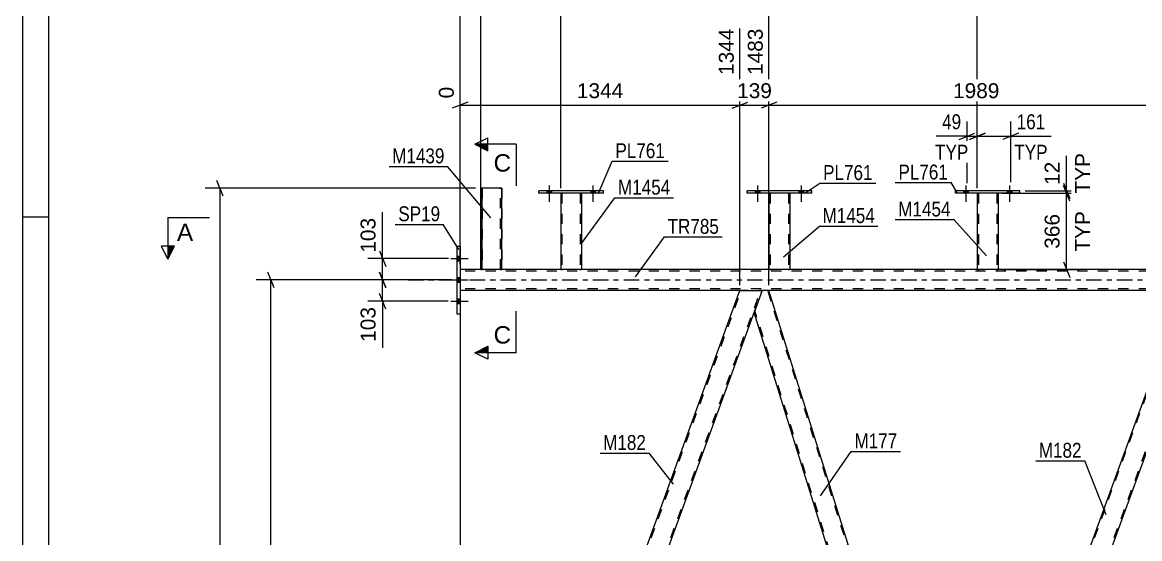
# Model space of a CAD drawing. Header units: millimetres. Extents: x 0 to 841, y 0 to 594.
# Drawn here: x 0 to 214.6, y 385.3 to 484.5 of the extents above; entities that cross this region are included whole.
import ezdxf

# ---------------------------------------------------------------- set-up
doc = ezdxf.new("R2010")
doc.units = ezdxf.units.MM
doc.linetypes.add('DXK_LINE_DOT2', pattern=[3.9198, 1.9599, -1.9599])
doc.linetypes.add('DXK_LINE_DOT3', pattern=[5.9187, 2.979, -0.9799, 0.9799, -0.9799])
doc.styles.add('Arial', font='ARIAL.TTF', dxfattribs={"height": 0.2})
doc.styles.add('Arial Narrow', font='ARIALN.TTF', dxfattribs={"height": 0.2})

# ---------------------------------------------------------------- blocks, each defined once
blk = doc.blocks.new('Unknown-318886624-1115')
at = {"color": 5, "linetype": 'Continuous'}
for p, q in [((0, 594), (0, 0)), ((5, 589), (5, 5)), ((5, 447), (0, 447))]:
    blk.add_line(p, q, dxfattribs=at)
blk = doc.blocks.new('Part-318886624-3146 - 3093')
at = {"color": 2, "linetype": 'Continuous'}
for p, q in [((93.69, 311.75), (137.81, 432.97)), ((137.81, 432.97), (142.07, 432.97)), ((97.95, 311.75), (140.52, 428.72))]:
    blk.add_line(p, q, dxfattribs=at)
at = {"color": 7, "linetype": 'DXK_LINE_DOT2'}
for p, q in [((93.95, 311.75), (138.07, 432.97)), ((97.69, 311.75), (141.81, 432.97)), ((138.07, 432.97), (138.09, 432.97)), ((140.52, 428.72), (142.07, 432.97)), ((97.95, 311.75), (93.69, 311.75))]:
    blk.add_line(p, q, dxfattribs=at)
blk = doc.blocks.new('Part-318886624-3151 - 3093')
at = {"color": 2, "linetype": 'Continuous'}
for p, q in [((139.18, 451.61), (139.18, 452.09)), ((151.58, 452.09), (139.18, 452.09)), ((151.58, 451.61), (139.18, 451.61)), ((151.58, 451.61), (151.58, 452.09))]:
    blk.add_line(p, q, dxfattribs=at)
blk = doc.blocks.new('Part-318886624-3156 - 3093')
at = {"color": 7, "linetype": 'DXK_LINE_DOT2'}
for p, q in [((179.08, 311.75), (223.2, 432.97)), ((182.83, 311.75), (226.95, 432.97)), ((223.2, 432.97), (223.22, 432.97)), ((227.2, 432.97), (225.65, 428.72)), ((178.82, 311.75), (180.58, 316.58)), ((183.08, 311.75), (184.84, 316.58)), ((183.08, 311.75), (178.82, 311.75))]:
    blk.add_line(p, q, dxfattribs=at)
at = {"color": 2, "linetype": 'Continuous'}
for p, q in [((222.94, 432.97), (180.58, 316.58)), ((227.2, 432.97), (222.94, 432.97)), ((184.84, 316.58), (225.65, 428.72))]:
    blk.add_line(p, q, dxfattribs=at)
blk = doc.blocks.new('Part-318886624-3161 - 3093')
at = {"color": 2, "linetype": 'Continuous'}
for p, q in [((142.07, 432.97), (140.52, 428.72)), ((143.38, 432.97), (142.07, 432.97)), ((179.67, 316.58), (143.38, 432.97)), ((175.48, 316.58), (140.52, 428.72))]:
    blk.add_line(p, q, dxfattribs=at)
at = {"color": 7, "linetype": 'DXK_LINE_DOT2'}
for p, q in [((179.95, 314.85), (143.13, 432.97)), ((177.23, 311.75), (140.66, 429.09)), ((175.48, 316.58), (176.98, 311.75)), ((180.09, 315.22), (179.67, 316.58)), ((178.82, 311.75), (180.09, 315.22)), ((176.98, 311.75), (178.82, 311.75))]:
    blk.add_line(p, q, dxfattribs=at)
blk = doc.blocks.new('Bolt-318886624-3332 - 3093')
at = {"linetype": 'Continuous'}
for points in [[(84.06, 438.63), (84.06, 439.51), (83.42, 439.51), (83.42, 438.63)], [(84.06, 438.63), (84.06, 439.51), (83.42, 439.51), (83.42, 438.63)], [(84.06, 438.63), (84.06, 439.51), (83.42, 439.51), (83.42, 438.63)], [(84.06, 434.53), (84.06, 435.41), (83.42, 435.41), (83.42, 434.53)], [(84.06, 434.53), (84.06, 435.41), (83.42, 435.41), (83.42, 434.53)], [(84.06, 430.43), (84.06, 431.31), (83.42, 431.31), (83.42, 430.43)], [(84.06, 430.43), (84.06, 431.31), (83.42, 431.31), (83.42, 430.43)], [(84.06, 430.43), (84.06, 431.31), (83.42, 431.31), (83.42, 430.43)]]:
    blk.add_hatch(color=1, dxfattribs=at).paths.add_polyline_path(points)
at = {"color": 1, "linetype": 'Continuous'}
for p, q in [((82.26, 439.07), (85.58, 439.07)), ((82.26, 439.07), (85.58, 439.07)), ((82.26, 439.07), (85.58, 439.07)), ((83.42, 439.51), (84.06, 439.51)), ((83.42, 439.51), (84.06, 439.51)), ((83.42, 439.51), (84.06, 439.51)), ((83.42, 438.63), (84.06, 438.63)), ((83.42, 438.63), (84.06, 438.63)), ((83.42, 438.63), (84.06, 438.63)), ((82.26, 434.97), (85.58, 434.97)), ((82.26, 434.97), (85.58, 434.97)), ((83.42, 435.41), (84.06, 435.41)), ((83.42, 435.41), (84.06, 435.41)), ((83.42, 434.53), (84.06, 434.53)), ((83.42, 434.53), (84.06, 434.53)), ((83.42, 431.31), (84.06, 431.31)), ((83.42, 431.31), (84.06, 431.31)), ((83.42, 431.31), (84.06, 431.31)), ((82.26, 430.87), (85.58, 430.87)), ((82.26, 430.87), (85.58, 430.87)), ((82.26, 430.87), (85.58, 430.87)), ((83.42, 430.43), (84.06, 430.43)), ((83.42, 430.43), (84.06, 430.43)), ((83.42, 430.43), (84.06, 430.43))]:
    blk.add_line(p, q, dxfattribs=at)
blk = doc.blocks.new('Part-318886624-3203 - 3093')
at = {"color": 7, "linetype": 'DXK_LINE_DOT2'}
for p, q in [((143.38, 451.62), (143.38, 451.62)), ((143.38, 451.62), (143.38, 451.61)), ((143.38, 451.61), (143.38, 451.62)), ((143.42, 451.62), (143.38, 451.62)), ((143.38, 451.62), (143.42, 451.62)), ((143.52, 451.62), (143.42, 451.62)), ((143.42, 451.62), (143.52, 451.62)), ((143.68, 451.62), (143.52, 451.62)), ((143.52, 451.62), (143.68, 451.62)), ((143.62, 451.62), (143.62, 451.62)), ((143.62, 451.62), (143.62, 436.97)), ((143.64, 451.62), (143.62, 451.62)), ((143.62, 451.62), (143.64, 451.62)), ((143.69, 451.62), (143.64, 451.62)), ((143.64, 451.62), (143.69, 451.62)), ((147.08, 451.62), (143.68, 451.62)), ((147.08, 451.62), (143.68, 451.62)), ((146.99, 451.62), (143.69, 451.62)), ((143.69, 451.62), (143.77, 451.62)), ((147.07, 451.62), (143.77, 451.62)), ((147.07, 451.62), (146.99, 451.62)), ((147.12, 451.62), (147.07, 451.62)), ((147.07, 451.62), (147.12, 451.62)), ((147.08, 451.62), (147.24, 451.62)), ((147.24, 451.62), (147.08, 451.62)), ((147.14, 451.62), (147.12, 451.62)), ((147.12, 451.62), (147.14, 451.62)), ((147.14, 451.62), (147.14, 451.62)), ((147.14, 451.62), (147.14, 436.97)), ((147.24, 451.62), (147.34, 451.62)), ((147.34, 451.62), (147.24, 451.62)), ((147.34, 451.62), (147.38, 451.62)), ((147.38, 451.62), (147.34, 451.62)), ((147.38, 451.62), (147.38, 451.62)), ((147.38, 451.62), (147.38, 451.61)), ((147.38, 451.61), (147.38, 451.62)), ((143.38, 436.97), (143.42, 436.97)), ((143.42, 436.97), (143.52, 436.97)), ((143.52, 436.97), (143.68, 436.97)), ((143.64, 436.97), (143.62, 436.97)), ((143.62, 436.97), (143.64, 436.97)), ((143.69, 436.97), (143.64, 436.97)), ((143.64, 436.97), (143.68, 436.97)), ((147.08, 436.97), (143.68, 436.97)), ((143.68, 436.97), (143.69, 436.97)), ((146.99, 436.97), (143.69, 436.97)), ((143.69, 436.97), (143.77, 436.97)), ((147.12, 436.97), (143.77, 436.97)), ((147.07, 436.97), (146.99, 436.97)), ((147.12, 436.97), (147.07, 436.97)), ((147.08, 436.97), (147.24, 436.97)), ((147.14, 436.97), (147.12, 436.97)), ((147.12, 436.97), (147.14, 436.97)), ((147.24, 436.97), (147.34, 436.97)), ((147.34, 436.97), (147.38, 436.97))]:
    blk.add_line(p, q, dxfattribs=at)
at = {"color": 2, "linetype": 'Continuous'}
for p, q in [((143.38, 451.61), (143.38, 436.97)), ((147.38, 451.61), (147.38, 436.97)), ((143.42, 436.97), (143.38, 436.97)), ((143.52, 436.97), (143.42, 436.97)), ((143.68, 436.97), (143.52, 436.97)), ((147.08, 436.97), (143.68, 436.97)), ((147.24, 436.97), (147.08, 436.97)), ((147.34, 436.97), (147.24, 436.97)), ((147.38, 436.97), (147.34, 436.97))]:
    blk.add_line(p, q, dxfattribs=at)
blk = doc.blocks.new('Bolt-318886624-3273 - 3093')
at = {"linetype": 'Continuous'}
for points in [[(140.74, 451.61), (141.62, 451.61), (141.62, 452.09), (140.74, 452.09)], [(149.14, 451.61), (150.02, 451.61), (150.02, 452.09), (149.14, 452.09)]]:
    blk.add_hatch(color=1, dxfattribs=at).paths.add_polyline_path(points)
at = {"color": 1, "linetype": 'Continuous'}
for p, q in [((141.18, 453.09), (141.18, 449.97)), ((149.58, 453.09), (149.58, 449.97)), ((140.74, 452.09), (140.74, 451.61)), ((141.62, 452.09), (141.62, 451.61)), ((149.14, 452.09), (149.14, 451.61)), ((150.02, 452.09), (150.02, 451.61))]:
    blk.add_line(p, q, dxfattribs=at)
blk = doc.blocks.new('Part-318886624-3234 - 3093')
at = {"color": 2, "linetype": 'Continuous'}
for p, q in [((83.42, 441.47), (84.06, 441.47)), ((83.42, 441.47), (83.42, 428.47)), ((84.06, 441.47), (84.06, 428.47)), ((83.42, 428.47), (84.06, 428.47))]:
    blk.add_line(p, q, dxfattribs=at)
blk = doc.blocks.new('Part-318886624-3382 - 3093')
at = {"color": 2, "linetype": 'Continuous'}
for p, q in [((179.18, 451.61), (179.18, 452.09)), ((191.58, 452.09), (179.18, 452.09)), ((191.58, 451.61), (179.18, 451.61)), ((191.58, 451.61), (191.58, 452.09))]:
    blk.add_line(p, q, dxfattribs=at)
blk = doc.blocks.new('Bolt-318886624-3262 - 3093')
at = {"linetype": 'Continuous'}
for points in [[(140.74, 451.61), (141.62, 451.61), (141.62, 452.09), (140.74, 452.09)], [(149.14, 451.61), (150.02, 451.61), (150.02, 452.09), (149.14, 452.09)]]:
    blk.add_hatch(color=1, dxfattribs=at).paths.add_polyline_path(points)
at = {"color": 1, "linetype": 'Continuous'}
for p, q in [((141.18, 453.09), (141.18, 449.97)), ((149.58, 453.09), (149.58, 449.97)), ((140.74, 452.09), (140.74, 451.61)), ((141.62, 452.09), (141.62, 451.61)), ((149.14, 452.09), (149.14, 451.61)), ((150.02, 452.09), (150.02, 451.61))]:
    blk.add_line(p, q, dxfattribs=at)
blk = doc.blocks.new('Part-318886624-3326 - 3093')
at = {"color": 7, "linetype": 'DXK_LINE_DOT2'}
for p, q in [((103.38, 451.62), (103.38, 451.62)), ((103.38, 451.62), (103.38, 451.61)), ((103.38, 451.61), (103.38, 451.62)), ((103.42, 451.62), (103.38, 451.62)), ((103.38, 451.62), (103.42, 451.62)), ((103.52, 451.62), (103.42, 451.62)), ((103.42, 451.62), (103.52, 451.62)), ((103.68, 451.62), (103.52, 451.62)), ((103.52, 451.62), (103.68, 451.62)), ((103.62, 451.62), (103.62, 451.62)), ((103.62, 451.62), (103.62, 436.97)), ((103.64, 451.62), (103.62, 451.62)), ((103.62, 451.62), (103.64, 451.62)), ((103.69, 451.62), (103.64, 451.62)), ((103.64, 451.62), (103.69, 451.62)), ((107.09, 451.62), (103.68, 451.62)), ((107.09, 451.62), (103.68, 451.62)), ((106.99, 451.62), (103.69, 451.62)), ((103.69, 451.62), (103.77, 451.62)), ((107.07, 451.62), (103.77, 451.62)), ((107.07, 451.62), (106.99, 451.62)), ((107.12, 451.62), (107.07, 451.62)), ((107.07, 451.62), (107.12, 451.62)), ((107.09, 451.62), (107.24, 451.62)), ((107.24, 451.62), (107.09, 451.62)), ((107.14, 451.62), (107.12, 451.62)), ((107.12, 451.62), (107.14, 451.62)), ((107.14, 451.62), (107.14, 451.62)), ((107.14, 451.62), (107.14, 436.97)), ((107.24, 451.62), (107.35, 451.62)), ((107.35, 451.62), (107.24, 451.62)), ((107.35, 451.62), (107.38, 451.62)), ((107.38, 451.62), (107.35, 451.62)), ((107.38, 451.62), (107.38, 451.62)), ((107.38, 451.62), (107.38, 451.61)), ((107.38, 451.61), (107.38, 451.62)), ((103.38, 436.97), (103.42, 436.97)), ((103.42, 436.97), (103.52, 436.97)), ((103.52, 436.97), (103.68, 436.97)), ((103.64, 436.97), (103.62, 436.97)), ((103.62, 436.97), (103.64, 436.97)), ((103.69, 436.97), (103.64, 436.97)), ((103.64, 436.97), (103.68, 436.97)), ((107.09, 436.97), (103.68, 436.97)), ((103.68, 436.97), (103.69, 436.97)), ((106.99, 436.97), (103.69, 436.97)), ((103.69, 436.97), (103.77, 436.97)), ((107.07, 436.97), (103.77, 436.97)), ((107.07, 436.97), (106.99, 436.97)), ((107.12, 436.97), (107.07, 436.97)), ((107.07, 436.97), (107.12, 436.97)), ((107.09, 436.97), (107.24, 436.97)), ((107.14, 436.97), (107.12, 436.97)), ((107.12, 436.97), (107.14, 436.97)), ((107.24, 436.97), (107.35, 436.97)), ((107.35, 436.97), (107.38, 436.97))]:
    blk.add_line(p, q, dxfattribs=at)
at = {"color": 2, "linetype": 'Continuous'}
for p, q in [((103.38, 451.61), (103.38, 436.97)), ((107.38, 451.61), (107.38, 436.97)), ((103.42, 436.97), (103.38, 436.97)), ((103.52, 436.97), (103.42, 436.97)), ((103.68, 436.97), (103.52, 436.97)), ((107.09, 436.97), (103.68, 436.97)), ((107.24, 436.97), (107.09, 436.97)), ((107.35, 436.97), (107.24, 436.97)), ((107.38, 436.97), (107.35, 436.97))]:
    blk.add_line(p, q, dxfattribs=at)
blk = doc.blocks.new('Bolt-318886624-3342 - 3093')
at = {"linetype": 'Continuous'}
for points in [[(180.74, 451.61), (181.62, 451.61), (181.62, 452.09), (180.74, 452.09)], [(189.14, 451.61), (190.02, 451.61), (190.02, 452.09), (189.14, 452.09)]]:
    blk.add_hatch(color=1, dxfattribs=at).paths.add_polyline_path(points)
at = {"color": 1, "linetype": 'Continuous'}
for p, q in [((181.18, 453.09), (181.18, 449.97)), ((189.58, 453.09), (189.58, 449.97)), ((180.74, 452.09), (180.74, 451.61)), ((181.62, 452.09), (181.62, 451.61)), ((189.14, 452.09), (189.14, 451.61)), ((190.02, 452.09), (190.02, 451.61))]:
    blk.add_line(p, q, dxfattribs=at)
blk = doc.blocks.new('Bolt-318886624-3343 - 3093')
at = {"linetype": 'Continuous'}
for points in [[(100.74, 451.61), (101.62, 451.61), (101.62, 452.09), (100.74, 452.09)], [(109.14, 451.61), (110.02, 451.61), (110.02, 452.09), (109.14, 452.09)]]:
    blk.add_hatch(color=1, dxfattribs=at).paths.add_polyline_path(points)
at = {"color": 1, "linetype": 'Continuous'}
for p, q in [((101.18, 453.09), (101.18, 449.97)), ((109.58, 453.09), (109.58, 449.97)), ((100.74, 452.09), (100.74, 451.61)), ((101.62, 452.09), (101.62, 451.61)), ((109.14, 452.09), (109.14, 451.61)), ((110.02, 452.09), (110.02, 451.61))]:
    blk.add_line(p, q, dxfattribs=at)
blk = doc.blocks.new('Bolt-318886624-3344 - 3093')
at = {"linetype": 'Continuous'}
for points in [[(100.74, 451.61), (101.62, 451.61), (101.62, 452.09), (100.74, 452.09)], [(109.14, 451.61), (110.02, 451.61), (110.02, 452.09), (109.14, 452.09)]]:
    blk.add_hatch(color=1, dxfattribs=at).paths.add_polyline_path(points)
at = {"color": 1, "linetype": 'Continuous'}
for p, q in [((101.18, 453.09), (101.18, 449.97)), ((109.58, 453.09), (109.58, 449.97)), ((100.74, 452.09), (100.74, 451.61)), ((101.62, 452.09), (101.62, 451.61)), ((109.14, 452.09), (109.14, 451.61)), ((110.02, 452.09), (110.02, 451.61))]:
    blk.add_line(p, q, dxfattribs=at)
blk = doc.blocks.new('Part-318886624-3354 - 3093')
at = {"color": 2, "linetype": 'Continuous'}
for p, q in [((99.18, 451.61), (99.18, 452.09)), ((111.58, 452.09), (99.18, 452.09)), ((111.58, 451.61), (99.18, 451.61)), ((111.58, 451.61), (111.58, 452.09))]:
    blk.add_line(p, q, dxfattribs=at)
blk = doc.blocks.new('Part-318886624-3359 - 3093')
at = {"color": 2, "linetype": 'Continuous'}
for p, q in [((88.05, 436.97), (84.06, 436.97)), ((103.38, 436.97), (92.05, 436.97)), ((143.38, 436.97), (107.38, 436.97)), ((183.38, 436.97), (147.38, 436.97)), ((223.38, 436.97), (187.38, 436.97)), ((137.81, 432.97), (84.06, 432.97)), ((222.94, 432.97), (143.38, 432.97))]:
    blk.add_line(p, q, dxfattribs=at)
at = {"color": 7, "linetype": 'DXK_LINE_DOT2'}
for p, q in [((84.06, 436.97), (84.06, 432.97)), ((761.18, 436.65), (84.06, 436.65)), ((92.05, 436.97), (88.05, 436.97)), ((107.38, 436.97), (103.38, 436.97)), ((761.18, 436.97), (143.38, 436.97)), ((147.38, 436.97), (143.38, 436.97)), ((187.38, 436.97), (183.38, 436.97)), ((761.18, 433.29), (84.06, 433.29)), ((143.38, 432.97), (137.81, 432.97))]:
    blk.add_line(p, q, dxfattribs=at)
at = {"color": 7, "linetype": 'DXK_LINE_DOT3'}
blk.add_line((74.06, 434.97), (761.18, 434.97), dxfattribs=at)
blk = doc.blocks.new('Part-318886624-3397 - 3093')
at = {"color": 2, "linetype": 'Continuous'}
for p, q in [((88.05, 452.58), (88.05, 452.58)), ((88.05, 436.97), (88.05, 452.58)), ((88.05, 452.58), (88.09, 452.58)), ((88.09, 452.58), (88.19, 452.58)), ((88.19, 452.58), (88.35, 452.58)), ((91.75, 452.58), (88.35, 452.58)), ((91.75, 452.58), (91.91, 452.58)), ((91.91, 452.58), (92.01, 452.58)), ((92.01, 452.58), (92.05, 452.58)), ((92.05, 452.58), (92.05, 452.58)), ((92.05, 436.97), (92.05, 452.58)), ((88.05, 436.97), (88.05, 436.97)), ((88.09, 436.97), (88.05, 436.97)), ((88.19, 436.97), (88.09, 436.97)), ((88.35, 436.97), (88.19, 436.97)), ((91.75, 436.97), (88.35, 436.97)), ((91.91, 436.97), (91.75, 436.97)), ((92.01, 436.97), (91.91, 436.97)), ((92.05, 436.97), (92.01, 436.97)), ((92.05, 436.97), (92.05, 436.97))]:
    blk.add_line(p, q, dxfattribs=at)
at = {"color": 7, "linetype": 'DXK_LINE_DOT2'}
for p, q in [((88.05, 452.58), (88.05, 436.97)), ((88.09, 452.58), (88.05, 452.58)), ((88.19, 452.58), (88.09, 452.58)), ((88.31, 452.58), (88.19, 452.58)), ((88.29, 452.58), (88.29, 436.97)), ((88.29, 436.97), (88.29, 452.58)), ((88.29, 452.58), (88.29, 452.58)), ((88.31, 452.58), (88.29, 452.58)), ((88.29, 452.58), (88.31, 452.58)), ((91.75, 452.58), (88.31, 452.58)), ((88.36, 452.58), (88.31, 452.58)), ((88.31, 452.58), (88.36, 452.58)), ((91.66, 452.58), (88.36, 452.58)), ((88.36, 452.58), (88.44, 452.58)), ((91.79, 452.58), (88.44, 452.58)), ((91.66, 452.58), (91.74, 452.58)), ((91.74, 452.58), (91.75, 452.58)), ((91.75, 452.58), (91.79, 452.58)), ((91.91, 452.58), (91.75, 452.58)), ((91.79, 452.58), (91.81, 452.58)), ((91.79, 452.58), (91.81, 452.58)), ((91.81, 436.97), (91.81, 452.58)), ((91.81, 436.97), (91.81, 452.58)), ((91.81, 452.58), (91.81, 452.58)), ((92.01, 452.58), (91.91, 452.58)), ((92.05, 452.58), (92.01, 452.58)), ((92.05, 452.58), (92.05, 436.97)), ((88.05, 436.97), (88.09, 436.97)), ((88.09, 436.97), (88.19, 436.97)), ((88.19, 436.97), (88.35, 436.97)), ((88.29, 436.97), (88.29, 436.97)), ((88.31, 436.97), (88.29, 436.97)), ((88.29, 436.97), (88.31, 436.97)), ((88.36, 436.97), (88.31, 436.97)), ((88.31, 436.97), (88.36, 436.97)), ((91.75, 436.97), (88.35, 436.97)), ((91.66, 436.97), (88.36, 436.97)), ((88.36, 436.97), (88.44, 436.97)), ((91.79, 436.97), (88.44, 436.97)), ((91.74, 436.97), (91.66, 436.97)), ((91.79, 436.97), (91.74, 436.97)), ((91.75, 436.97), (91.91, 436.97)), ((91.81, 436.97), (91.79, 436.97)), ((91.79, 436.97), (91.81, 436.97)), ((91.81, 436.97), (91.81, 436.97)), ((91.91, 436.97), (92.01, 436.97)), ((92.01, 436.97), (92.05, 436.97))]:
    blk.add_line(p, q, dxfattribs=at)
blk = doc.blocks.new('Bolt-318886624-3405 - 3093')
at = {"linetype": 'Continuous'}
for points in [[(180.74, 451.61), (181.62, 451.61), (181.62, 452.09), (180.74, 452.09)], [(189.14, 451.61), (190.02, 451.61), (190.02, 452.09), (189.14, 452.09)]]:
    blk.add_hatch(color=1, dxfattribs=at).paths.add_polyline_path(points)
at = {"color": 1, "linetype": 'Continuous'}
for p, q in [((181.18, 453.09), (181.18, 449.97)), ((189.58, 453.09), (189.58, 449.97)), ((180.74, 452.09), (180.74, 451.61)), ((181.62, 452.09), (181.62, 451.61)), ((189.14, 452.09), (189.14, 451.61)), ((190.02, 452.09), (190.02, 451.61))]:
    blk.add_line(p, q, dxfattribs=at)
blk = doc.blocks.new('Part-318886624-3523 - 3093')
at = {"color": 7, "linetype": 'DXK_LINE_DOT2'}
for p, q in [((183.38, 451.62), (183.38, 451.62)), ((183.38, 451.62), (183.38, 451.61)), ((183.38, 451.61), (183.38, 451.62)), ((183.42, 451.62), (183.38, 451.62)), ((183.38, 451.62), (183.42, 451.62)), ((183.52, 451.62), (183.42, 451.62)), ((183.42, 451.62), (183.52, 451.62)), ((183.68, 451.62), (183.52, 451.62)), ((183.52, 451.62), (183.68, 451.62)), ((183.62, 451.62), (183.62, 451.62)), ((183.62, 451.62), (183.62, 436.97)), ((183.64, 451.62), (183.62, 451.62)), ((183.62, 451.62), (183.64, 451.62)), ((183.69, 451.62), (183.64, 451.62)), ((183.64, 451.62), (183.69, 451.62)), ((187.08, 451.62), (183.68, 451.62)), ((187.08, 451.62), (183.68, 451.62)), ((186.99, 451.62), (183.69, 451.62)), ((183.69, 451.62), (183.77, 451.62)), ((187.07, 451.62), (183.77, 451.62)), ((187.07, 451.62), (186.99, 451.62)), ((187.12, 451.62), (187.07, 451.62)), ((187.07, 451.62), (187.12, 451.62)), ((187.08, 451.62), (187.24, 451.62)), ((187.24, 451.62), (187.08, 451.62)), ((187.14, 451.62), (187.12, 451.62)), ((187.12, 451.62), (187.14, 451.62)), ((187.14, 451.62), (187.14, 451.62)), ((187.14, 451.62), (187.14, 436.97)), ((187.24, 451.62), (187.34, 451.62)), ((187.34, 451.62), (187.24, 451.62)), ((187.34, 451.62), (187.38, 451.62)), ((187.38, 451.62), (187.34, 451.62)), ((187.38, 451.62), (187.38, 451.62)), ((187.38, 451.62), (187.38, 451.61)), ((187.38, 451.61), (187.38, 451.62)), ((183.38, 436.97), (183.42, 436.97)), ((183.42, 436.97), (183.52, 436.97)), ((183.52, 436.97), (183.68, 436.97)), ((183.64, 436.97), (183.62, 436.97)), ((183.62, 436.97), (183.64, 436.97)), ((183.69, 436.97), (183.64, 436.97)), ((183.64, 436.97), (183.69, 436.97)), ((187.08, 436.97), (183.68, 436.97)), ((186.99, 436.97), (183.69, 436.97)), ((183.69, 436.97), (183.77, 436.97)), ((187.12, 436.97), (183.77, 436.97)), ((187.07, 436.97), (186.99, 436.97)), ((187.12, 436.97), (187.07, 436.97)), ((187.08, 436.97), (187.24, 436.97)), ((187.14, 436.97), (187.12, 436.97)), ((187.12, 436.97), (187.14, 436.97)), ((187.24, 436.97), (187.34, 436.97)), ((187.34, 436.97), (187.38, 436.97))]:
    blk.add_line(p, q, dxfattribs=at)
at = {"color": 2, "linetype": 'Continuous'}
for p, q in [((183.38, 451.61), (183.38, 436.97)), ((187.38, 451.61), (187.38, 436.97)), ((183.42, 436.97), (183.38, 436.97)), ((183.52, 436.97), (183.42, 436.97)), ((183.68, 436.97), (183.52, 436.97)), ((187.08, 436.97), (183.68, 436.97)), ((187.24, 436.97), (187.08, 436.97)), ((187.34, 436.97), (187.24, 436.97)), ((187.38, 436.97), (187.34, 436.97))]:
    blk.add_line(p, q, dxfattribs=at)
blk = doc.blocks.new('StraightDimension-318886624-10968 - 3093')
at = {"color": 7, "linetype": 'Continuous'}
for p, q in [((183.38, 452.62), (183.38, 497.41)), ((223.38, 452.62), (223.38, 497.41)), ((184.88, 487.82), (181.88, 486.62)), ((183.38, 487.22), (223.38, 487.22)), ((221.88, 486.62), (224.88, 487.82))]:
    blk.add_line(p, q, dxfattribs=at)
at = {"color": 0, "linetype": 'Continuous'}
blk.add_wipeout([(222.78, 498.01), (218.58, 498.01), (218.58, 487.92), (222.78, 487.92)], dxfattribs=at)
at = {"color": 0}
blk.add_wipeout([(208.43, 487.97), (208.43, 492.17), (198.33, 492.17), (198.33, 487.97)], dxfattribs=at)
at = {"color": 3, "linetype": 'Continuous', "style": 'Arial'}
blk.add_text('3483', height=2.865, rotation=90.0002, dxfattribs=at).set_placement((222.18, 488.52))
at = {"color": 3, "style": 'Arial'}
blk.add_text('1000', height=2.865, dxfattribs=at).set_placement((198.93, 488.57))
blk = doc.blocks.new('StraightDimension-318886624-10969 - 3093')
at = {"color": 7, "linetype": 'Continuous'}
for p, q in [((143.38, 452.62), (143.38, 497.41)), ((183.38, 452.62), (183.38, 497.41)), ((144.88, 487.82), (141.88, 486.62)), ((143.38, 487.22), (183.38, 487.22)), ((181.88, 486.62), (184.88, 487.82))]:
    blk.add_line(p, q, dxfattribs=at)
at = {"color": 0, "linetype": 'Continuous'}
blk.add_wipeout([(182.78, 498.01), (178.58, 498.01), (178.58, 487.92), (182.78, 487.92)], dxfattribs=at)
at = {"color": 0}
blk.add_wipeout([(168.43, 487.97), (168.43, 492.17), (158.33, 492.17), (158.33, 487.97)], dxfattribs=at)
at = {"color": 3, "linetype": 'Continuous', "style": 'Arial'}
blk.add_text('2483', height=2.865, rotation=90.0002, dxfattribs=at).set_placement((182.18, 488.52))
at = {"color": 3, "style": 'Arial'}
blk.add_text('1000', height=2.865, dxfattribs=at).set_placement((158.93, 488.57))
blk = doc.blocks.new('StraightDimension-318886624-3828 - 3093')
at = {"color": 7, "linetype": 'Continuous'}
for p, q in [((143.38, 433.97), (143.38, 483.24)), ((222.94, 433.97), (222.94, 483.24)), ((144.88, 469.14), (141.88, 467.94)), ((143.38, 468.54), (222.94, 468.54)), ((221.44, 467.94), (224.44, 469.14))]:
    blk.add_line(p, q, dxfattribs=at)
at = {"color": 0, "linetype": 'Continuous'}
blk.add_wipeout([(222.34, 483.84), (218.14, 483.84), (218.14, 473.74), (222.34, 473.74)], dxfattribs=at)
at = {"color": 0}
blk.add_wipeout([(188.21, 469.29), (188.21, 473.49), (178.12, 473.49), (178.12, 469.29)], dxfattribs=at)
at = {"color": 3, "linetype": 'Continuous', "style": 'Arial'}
blk.add_text('3472', height=2.865, rotation=90.0002, dxfattribs=at).set_placement((221.74, 474.34))
at = {"color": 3, "style": 'Arial'}
blk.add_text('1989', height=2.865, dxfattribs=at).set_placement((178.72, 469.89))
blk = doc.blocks.new('StraightDimension-318886624-3615 - 3093')
at = {"color": 7, "linetype": 'Continuous'}
for p, q in [((48.34, 433.47), (47.14, 436.47)), ((82.42, 434.97), (44.89, 434.97)), ((47.74, 309.11), (47.74, 434.97)), ((60.8, 309.11), (44.89, 309.11)), ((47.14, 310.61), (48.34, 307.61))]:
    blk.add_line(p, q, dxfattribs=at)
at = {"color": 0}
blk.add_wipeout([(46.99, 377.09), (42.79, 377.09), (42.79, 366.99), (46.99, 366.99)], dxfattribs=at)
at = {"color": 3, "style": 'Arial'}
blk.add_text('3147', height=2.865, rotation=90.0002, dxfattribs=at).set_placement((46.39, 367.59))
blk = doc.blocks.new('StraightDimension-318886624-10971 - 3093')
at = {"color": 7, "linetype": 'Continuous'}
for p, q in [((88.05, 451.35), (88.05, 503.29)), ((103.38, 452.62), (103.38, 499.69)), ((89.55, 487.82), (86.55, 486.62)), ((88.05, 487.22), (103.38, 487.22)), ((101.88, 486.62), (104.88, 487.82))]:
    blk.add_line(p, q, dxfattribs=at)
at = {"color": 0}
blk.add_wipeout([(99.65, 487.97), (99.65, 492.17), (91.78, 492.17), (91.78, 487.97)], dxfattribs=at)
at = {"color": 0, "linetype": 'Continuous'}
blk.add_wipeout([(102.78, 500.29), (98.58, 500.29), (98.58, 492.42), (102.78, 492.42)], dxfattribs=at)
at = {"color": 3, "linetype": 'Continuous', "style": 'Arial'}
blk.add_text('483', height=2.865, rotation=90.0002, dxfattribs=at).set_placement((102.18, 493.02))
at = {"color": 3, "style": 'Arial'}
blk.add_text('383', height=2.865, dxfattribs=at).set_placement((92.38, 488.57))
blk = doc.blocks.new('StraightDimension-318886624-10970 - 3093')
at = {"color": 7, "linetype": 'Continuous'}
for p, q in [((103.38, 452.62), (103.38, 499.69)), ((143.38, 452.62), (143.38, 497.41)), ((104.88, 487.82), (101.88, 486.62)), ((103.38, 487.22), (143.38, 487.22)), ((141.88, 486.62), (144.88, 487.82))]:
    blk.add_line(p, q, dxfattribs=at)
at = {"color": 0, "linetype": 'Continuous'}
blk.add_wipeout([(142.78, 498.01), (138.58, 498.01), (138.58, 487.92), (142.78, 487.92)], dxfattribs=at)
at = {"color": 0}
blk.add_wipeout([(128.43, 487.97), (128.43, 492.17), (118.33, 492.17), (118.33, 487.97)], dxfattribs=at)
at = {"color": 3, "linetype": 'Continuous', "style": 'Arial'}
blk.add_text('1483', height=2.865, rotation=90.0002, dxfattribs=at).set_placement((142.18, 488.52))
at = {"color": 3, "style": 'Arial'}
blk.add_text('1000', height=2.865, dxfattribs=at).set_placement((118.93, 488.57))
blk = doc.blocks.new('StraightDimension-318886624-3791 - 3093')
at = {"color": 7, "linetype": 'Continuous'}
for p, q in [((137.81, 433.97), (137.81, 483.24)), ((84.06, 437.97), (84.06, 472.06)), ((85.56, 469.14), (82.56, 467.94)), ((84.06, 468.54), (137.81, 468.54)), ((136.31, 467.94), (139.31, 469.14))]:
    blk.add_line(p, q, dxfattribs=at)
at = {"color": 0, "linetype": 'Continuous'}
for points in [[(137.21, 483.84), (133.01, 483.84), (133.01, 473.74), (137.21, 473.74)], [(83.46, 472.66), (79.26, 472.66), (79.26, 469.24), (83.46, 469.24)]]:
    blk.add_wipeout(points, dxfattribs=at)
at = {"color": 0}
blk.add_wipeout([(115.98, 469.29), (115.98, 473.49), (105.89, 473.49), (105.89, 469.29)], dxfattribs=at)
at = {"color": 3, "linetype": 'Continuous', "style": 'Arial'}
for s, height, p in [('1344', 2.865, (136.61, 474.34)), ('0', 2.87, (82.86, 469.84))]:
    blk.add_text(s, height=height, rotation=90.0002, dxfattribs=at).set_placement(p)
at = {"color": 3, "style": 'Arial'}
blk.add_text('1344', height=2.865, dxfattribs=at).set_placement((106.49, 469.89))
blk = doc.blocks.new('StraightDimension-318886624-3800 - 3093')
at = {"color": 7, "linetype": 'Continuous'}
for p, q in [((137.81, 433.97), (137.81, 483.24)), ((143.38, 433.97), (143.38, 483.24)), ((136.31, 467.94), (139.31, 469.14)), ((137.81, 468.54), (143.38, 468.54)), ((144.88, 469.14), (141.88, 467.94))]:
    blk.add_line(p, q, dxfattribs=at)
at = {"color": 0}
blk.add_wipeout([(144.53, 469.29), (144.53, 473.49), (136.66, 473.49), (136.66, 469.29)], dxfattribs=at)
at = {"color": 0, "linetype": 'Continuous'}
blk.add_wipeout([(142.78, 483.84), (138.58, 483.84), (138.58, 473.74), (142.78, 473.74)], dxfattribs=at)
at = {"color": 3, "linetype": 'Continuous', "style": 'Arial'}
blk.add_text('1483', height=2.865, rotation=90.0002, dxfattribs=at).set_placement((142.18, 474.34))
at = {"color": 3, "style": 'Arial'}
blk.add_text('139', height=2.865, dxfattribs=at).set_placement((137.26, 469.89))
blk = doc.blocks.new('StraightDimension-318886624-3868 - 3093')
at = {"color": 7, "linetype": 'Continuous'}
for p, q in [((84.06, 431.97), (84.06, 377.26)), ((62.44, 312.75), (62.44, 382.51)), ((63.94, 380.26), (60.94, 379.06)), ((82.56, 379.06), (85.56, 380.26)), ((62.44, 379.66), (84.06, 379.66))]:
    blk.add_line(p, q, dxfattribs=at)
at = {"color": 0}
blk.add_wipeout([(78.3, 380.41), (78.3, 384.61), (68.2, 384.61), (68.2, 380.41)], dxfattribs=at)
at = {"color": 3, "style": 'Arial'}
blk.add_text('1443', height=2.865, dxfattribs=at).set_placement((68.8, 381.01))
blk = doc.blocks.new('StraightDimension-318886624-3926 - 3093')
at = {"color": 7, "linetype": 'Continuous'}
for p, q in [((181.41, 453.57), (181.41, 465.42)), ((183.38, 452.62), (183.38, 465.42)), ((179.91, 461.97), (182.91, 463.17)), ((181.41, 462.57), (183.38, 462.57)), ((184.88, 463.17), (181.88, 461.97))]:
    blk.add_line(p, q, dxfattribs=at)
at = {"color": 0}
blk.add_wipeout([(180.89, 463.32), (180.89, 467.52), (176.03, 467.52), (176.03, 463.32)], dxfattribs=at)
at = {"color": 7, "linetype": 'Continuous'}
blk.add_line((181.41, 462.57), (175.51, 462.57), dxfattribs=at)
at = {"color": 3, "style": 'Arial Narrow'}
blk.add_text('49', height=2.863, dxfattribs=at).set_placement((176.63, 463.92))
at = {"color": 0, "linetype": 'Continuous'}
blk.add_wipeout([(182.26, 457.47), (182.26, 461.67), (174.67, 461.67), (174.67, 457.47)], dxfattribs=at)
at = {"color": 7, "linetype": 'Continuous'}
blk.add_line((181.41, 462.57), (175.51, 462.57), dxfattribs=at)
at = {"color": 3, "linetype": 'Continuous', "style": 'Arial Narrow'}
blk.add_text('TYP', height=2.863, dxfattribs=at).set_placement((175.27, 458.07))
blk = doc.blocks.new('StraightDimension-318886624-3930 - 3093')
at = {"color": 7, "linetype": 'Continuous'}
for p, q in [((183.38, 452.62), (183.38, 465.42)), ((189.81, 453.72), (189.81, 465.42)), ((181.88, 461.97), (184.88, 463.17)), ((183.38, 462.57), (189.81, 462.57)), ((191.31, 463.17), (188.31, 461.97))]:
    blk.add_line(p, q, dxfattribs=at)
at = {"color": 0}
blk.add_wipeout([(197.02, 463.32), (197.02, 467.52), (190.34, 467.52), (190.34, 463.32)], dxfattribs=at)
at = {"color": 7, "linetype": 'Continuous'}
blk.add_line((189.81, 462.57), (197.55, 462.57), dxfattribs=at)
at = {"color": 3, "style": 'Arial Narrow'}
blk.add_text('161', height=2.863, dxfattribs=at).set_placement((190.94, 463.92))
at = {"color": 0, "linetype": 'Continuous'}
blk.add_wipeout([(197.48, 457.47), (197.48, 461.67), (189.89, 461.67), (189.89, 457.47)], dxfattribs=at)
at = {"color": 7, "linetype": 'Continuous'}
blk.add_line((189.81, 462.57), (197.55, 462.57), dxfattribs=at)
at = {"color": 3, "linetype": 'Continuous', "style": 'Arial Narrow'}
blk.add_text('TYP', height=2.863, dxfattribs=at).set_placement((190.49, 458.07))
blk = doc.blocks.new('StraightDimension-318886624-4104 - 3093')
at = {"color": 7, "linetype": 'Continuous'}
for p, q in [((68.57, 436.47), (69.77, 433.47)), ((82.42, 434.97), (66.32, 434.97)), ((69.17, 430.87), (69.17, 434.97)), ((69.77, 429.37), (68.57, 432.37)), ((81.8, 430.87), (66.32, 430.87))]:
    blk.add_line(p, q, dxfattribs=at)
at = {"color": 0}
blk.add_wipeout([(68.42, 430.35), (64.22, 430.35), (64.22, 422.48), (68.42, 422.48)], dxfattribs=at)
at = {"color": 7, "linetype": 'Continuous'}
blk.add_line((69.17, 430.87), (69.17, 421.95), dxfattribs=at)
blk.add_line((69.17, 430.87), (69.17, 421.95), dxfattribs=at)
at = {"color": 3, "style": 'Arial'}
blk.add_text('103', height=2.865, rotation=90.0002, dxfattribs=at).set_placement((67.82, 423.08))
blk = doc.blocks.new('StraightDimension-318886624-4112 - 3093')
at = {"color": 7, "linetype": 'Continuous'}
for p, q in [((68.57, 440.57), (69.77, 437.57)), ((81.83, 439.07), (66.32, 439.07)), ((69.17, 434.97), (69.17, 439.07)), ((69.77, 433.47), (68.57, 436.47)), ((82.42, 434.97), (66.32, 434.97))]:
    blk.add_line(p, q, dxfattribs=at)
at = {"color": 0}
blk.add_wipeout([(68.42, 447.47), (64.22, 447.47), (64.22, 439.6), (68.42, 439.6)], dxfattribs=at)
at = {"color": 7, "linetype": 'Continuous'}
blk.add_line((69.17, 439.07), (69.17, 447.99), dxfattribs=at)
blk.add_line((69.17, 439.07), (69.17, 447.99), dxfattribs=at)
at = {"color": 3, "style": 'Arial'}
blk.add_text('103', height=2.865, rotation=90.0002, dxfattribs=at).set_placement((67.82, 440.2))
blk = doc.blocks.new('StraightDimension-318886624-4544 - 3093')
at = {"color": 7, "linetype": 'Continuous'}
for p, q in [((201.13, 450.11), (199.93, 453.11)), ((188.15, 451.61), (202.93, 451.61)), ((200.53, 436.97), (200.53, 451.61)), ((199.93, 438.47), (201.13, 435.47)), ((188.38, 436.97), (202.93, 436.97))]:
    blk.add_line(p, q, dxfattribs=at)
at = {"color": 0, "linetype": 'Continuous'}
blk.add_wipeout([(205.63, 448.78), (201.43, 448.78), (201.43, 439.8), (205.63, 439.8)], dxfattribs=at)
at = {"color": 0}
blk.add_wipeout([(199.78, 448.23), (195.58, 448.23), (195.58, 440.36), (199.78, 440.36)], dxfattribs=at)
at = {"color": 3, "style": 'Arial'}
blk.add_text('366', height=2.865, rotation=90.0002, dxfattribs=at).set_placement((199.18, 440.96))
at = {"color": 3, "linetype": 'Continuous', "style": 'Arial'}
blk.add_text('TYP', height=2.865, rotation=90.0002, dxfattribs=at).set_placement((205.03, 440.41))
blk = doc.blocks.new('StraightDimension-318886624-4557 - 3093')
at = {"color": 7, "linetype": 'Continuous'}
for p, q in [((199.93, 453.59), (201.13, 450.59)), ((201.13, 450.11), (199.93, 453.11)), ((188.15, 451.61), (202.93, 451.61)), ((192.58, 452.09), (202.93, 452.09)), ((200.53, 451.61), (200.53, 452.09))]:
    blk.add_line(p, q, dxfattribs=at)
at = {"color": 0}
blk.add_wipeout([(199.78, 458.27), (195.58, 458.27), (195.58, 452.62), (199.78, 452.62)], dxfattribs=at)
at = {"color": 7, "linetype": 'Continuous'}
blk.add_line((200.53, 452.09), (200.53, 458.79), dxfattribs=at)
at = {"color": 3, "style": 'Arial'}
blk.add_text('12', height=2.865, rotation=90.0002, dxfattribs=at).set_placement((199.18, 453.22))
at = {"color": 0, "linetype": 'Continuous'}
blk.add_wipeout([(205.63, 459.93), (201.43, 459.93), (201.43, 450.96), (205.63, 450.96)], dxfattribs=at)
at = {"color": 7, "linetype": 'Continuous'}
blk.add_line((200.53, 452.09), (200.53, 458.79), dxfattribs=at)
at = {"color": 3, "linetype": 'Continuous', "style": 'Arial'}
blk.add_text('TYP', height=2.865, rotation=90.0002, dxfattribs=at).set_placement((205.03, 451.56))
blk = doc.blocks.new('StraightDimension-318886624-4569 - 3093')
at = {"color": 7, "linetype": 'Continuous'}
for p, q in [((38.57, 451.08), (37.37, 454.08)), ((87.05, 452.58), (35.12, 452.58)), ((37.97, 301.38), (37.97, 452.58)), ((37.37, 302.88), (38.57, 299.88)), ((171.34, 301.38), (35.12, 301.38))]:
    blk.add_line(p, q, dxfattribs=at)
at = {"color": 0}
blk.add_wipeout([(37.22, 382.02), (33.02, 382.02), (33.02, 371.93), (37.22, 371.93)], dxfattribs=at)
at = {"color": 3, "style": 'Arial'}
blk.add_text('3780', height=2.865, rotation=90.0002, dxfattribs=at).set_placement((36.62, 372.53))
blk = doc.blocks.new('StraightDimension-318886624-10972 - 3093')
at = {"color": 7, "linetype": 'Continuous'}
for p, q in [((88.05, 451.35), (88.05, 503.29)), ((84.06, 437.97), (84.06, 495.24)), ((82.56, 486.62), (85.56, 487.82)), ((84.06, 487.22), (88.05, 487.22)), ((89.55, 487.82), (86.55, 486.62))]:
    blk.add_line(p, q, dxfattribs=at)
at = {"color": 0, "linetype": 'Continuous'}
blk.add_wipeout([(87.45, 503.89), (83.25, 503.89), (83.25, 496.02), (87.45, 496.02)], dxfattribs=at)
at = {"color": 0}
blk.add_wipeout([(89.99, 487.97), (89.99, 492.17), (82.12, 492.17), (82.12, 487.97)], dxfattribs=at)
at = {"color": 3, "linetype": 'Continuous', "style": 'Arial'}
blk.add_text('100', height=2.865, rotation=90.0002, dxfattribs=at).set_placement((86.85, 496.62))
at = {"color": 0, "linetype": 'Continuous'}
blk.add_wipeout([(83.46, 495.84), (79.26, 495.84), (79.26, 492.42), (83.46, 492.42)], dxfattribs=at)
at = {"color": 3, "linetype": 'Continuous', "style": 'Arial'}
blk.add_text('0', height=2.87, rotation=90.0002, dxfattribs=at).set_placement((82.86, 493.02))
at = {"color": 3, "style": 'Arial'}
blk.add_text('100', height=2.865, dxfattribs=at).set_placement((82.72, 488.57))
blk = doc.blocks.new('Mark-318886624-3519 - 3093')
at = {"color": 0}
blk.add_wipeout([(178.25, 447.16), (178.25, 450.16), (168.2, 450.16), (168.2, 447.16)], dxfattribs=at)
blk.add_wipeout([(178.25, 447.16), (178.25, 450.16), (168.2, 450.16), (168.2, 447.16)], dxfattribs=at)
at = {"color": 30, "linetype": 'Continuous'}
for p in [(167.6, 446.56), (185.13, 439.6)]:
    blk.add_line(p, (178.85, 446.56), dxfattribs=at)
at = {"color": 3, "style": 'Arial Narrow'}
blk.add_text('M1454', height=2.863, dxfattribs=at).set_placement((168.2, 447.16))
blk = doc.blocks.new('Mark-318886624-3142 - 3093')
at = {"color": 0}
blk.add_wipeout([(119.75, 402.31), (119.75, 405.31), (111.53, 405.31), (111.53, 402.31)], dxfattribs=at)
blk.add_wipeout([(119.75, 402.31), (119.75, 405.31), (111.53, 405.31), (111.53, 402.31)], dxfattribs=at)
at = {"color": 30, "linetype": 'Continuous'}
for p in [(110.93, 401.71), (125.06, 395.77)]:
    blk.add_line(p, (120.35, 401.71), dxfattribs=at)
at = {"color": 3, "style": 'Arial Narrow'}
blk.add_text('M182', height=2.863, dxfattribs=at).set_placement((111.53, 402.31))
blk = doc.blocks.new('Mark-318886624-3147 - 3093')
at = {"color": 0}
blk.add_wipeout([(163.28, 454.16), (163.28, 457.16), (153.77, 457.16), (153.77, 454.16)], dxfattribs=at)
blk.add_wipeout([(163.28, 454.16), (163.28, 457.16), (153.77, 457.16), (153.77, 454.16)], dxfattribs=at)
at = {"color": 30, "linetype": 'Continuous'}
for p, q in [((150.28, 451.61), (153.17, 453.56)), ((153.17, 453.56), (163.88, 453.56))]:
    blk.add_line(p, q, dxfattribs=at)
at = {"color": 3, "style": 'Arial Narrow'}
blk.add_text('PL761', height=2.863, dxfattribs=at).set_placement((153.77, 454.16))
blk = doc.blocks.new('Mark-318886624-3152 - 3093')
at = {"color": 0}
blk.add_wipeout([(203.42, 400.82), (203.42, 403.82), (195.19, 403.82), (195.19, 400.82)], dxfattribs=at)
blk.add_wipeout([(203.42, 400.82), (203.42, 403.82), (195.19, 403.82), (195.19, 400.82)], dxfattribs=at)
at = {"color": 30, "linetype": 'Continuous'}
for p in [(194.59, 400.22), (208.13, 389.86)]:
    blk.add_line(p, (204.02, 400.22), dxfattribs=at)
at = {"color": 3, "style": 'Arial Narrow'}
blk.add_text('M182', height=2.863, dxfattribs=at).set_placement((195.19, 400.82))
blk = doc.blocks.new('Mark-318886624-3157 - 3093')
at = {"color": 0}
blk.add_wipeout([(168.01, 402.62), (168.01, 405.62), (159.79, 405.62), (159.79, 402.62)], dxfattribs=at)
blk.add_wipeout([(168.01, 402.62), (168.01, 405.62), (159.79, 405.62), (159.79, 402.62)], dxfattribs=at)
at = {"color": 30, "linetype": 'Continuous'}
for p, q in [((153.29, 393.51), (159.19, 402.02)), ((159.19, 402.02), (168.61, 402.02))]:
    blk.add_line(p, q, dxfattribs=at)
at = {"color": 3, "style": 'Arial Narrow'}
blk.add_text('M177', height=2.863, dxfattribs=at).set_placement((159.79, 402.62))
blk = doc.blocks.new('Mark-318886624-3230 - 3093')
at = {"color": 0}
blk.add_wipeout([(80.24, 446.25), (80.24, 449.25), (72.2, 449.25), (72.2, 446.25)], dxfattribs=at)
blk.add_wipeout([(80.24, 446.25), (80.24, 449.25), (72.2, 449.25), (72.2, 446.25)], dxfattribs=at)
at = {"color": 30, "linetype": 'Continuous'}
for p in [(71.6, 445.65), (83.81, 440.82)]:
    blk.add_line(p, (80.84, 445.65), dxfattribs=at)
at = {"color": 3, "style": 'Arial Narrow'}
blk.add_text('SP19', height=2.863, dxfattribs=at).set_placement((72.2, 446.25))
blk = doc.blocks.new('Mark-318886624-3199 - 3093')
at = {"color": 0}
blk.add_wipeout([(163.71, 445.9), (163.71, 448.9), (153.66, 448.9), (153.66, 445.9)], dxfattribs=at)
blk.add_wipeout([(163.71, 445.9), (163.71, 448.9), (153.66, 448.9), (153.66, 445.9)], dxfattribs=at)
at = {"color": 30, "linetype": 'Continuous'}
for p, q in [((146.17, 439.43), (153.06, 445.3)), ((153.06, 445.3), (164.31, 445.3))]:
    blk.add_line(p, q, dxfattribs=at)
at = {"color": 3, "style": 'Arial Narrow'}
blk.add_text('M1454', height=2.863, dxfattribs=at).set_placement((153.66, 445.9))
blk = doc.blocks.new('Mark-318886624-3350 - 3093')
at = {"color": 0}
blk.add_wipeout([(123.4, 458.37), (123.4, 461.37), (113.89, 461.37), (113.89, 458.37)], dxfattribs=at)
blk.add_wipeout([(123.4, 458.37), (123.4, 461.37), (113.89, 461.37), (113.89, 458.37)], dxfattribs=at)
at = {"color": 30, "linetype": 'Continuous'}
for p, q in [((110.65, 451.61), (113.29, 457.77)), ((113.29, 457.77), (124, 457.77))]:
    blk.add_line(p, q, dxfattribs=at)
at = {"color": 3, "style": 'Arial Narrow'}
blk.add_text('PL761', height=2.863, dxfattribs=at).set_placement((113.89, 458.37))
blk = doc.blocks.new('Mark-318886624-3378 - 3093')
at = {"color": 0}
blk.add_wipeout([(177.74, 454.26), (177.74, 457.26), (168.24, 457.26), (168.24, 454.26)], dxfattribs=at)
blk.add_wipeout([(177.74, 454.26), (177.74, 457.26), (168.24, 457.26), (168.24, 454.26)], dxfattribs=at)
at = {"color": 30, "linetype": 'Continuous'}
for p in [(167.64, 453.66), (179.59, 451.61)]:
    blk.add_line(p, (178.34, 453.66), dxfattribs=at)
at = {"color": 3, "style": 'Arial Narrow'}
blk.add_text('PL761', height=2.863, dxfattribs=at).set_placement((168.24, 454.26))
blk = doc.blocks.new('Mark-318886624-3322 - 3093')
at = {"color": 0}
blk.add_wipeout([(124.43, 451.36), (124.43, 454.36), (114.38, 454.36), (114.38, 451.36)], dxfattribs=at)
blk.add_wipeout([(124.43, 451.36), (124.43, 454.36), (114.38, 454.36), (114.38, 451.36)], dxfattribs=at)
at = {"color": 30, "linetype": 'Continuous'}
for p, q in [((107.38, 441.97), (113.78, 450.76)), ((113.78, 450.76), (125.03, 450.76))]:
    blk.add_line(p, q, dxfattribs=at)
at = {"color": 3, "style": 'Arial Narrow'}
blk.add_text('M1454', height=2.863, dxfattribs=at).set_placement((114.38, 451.36))
blk = doc.blocks.new('Mark-318886624-3355 - 3093')
at = {"color": 0}
blk.add_wipeout([(133.77, 443.83), (133.77, 446.83), (123.91, 446.83), (123.91, 443.83)], dxfattribs=at)
blk.add_wipeout([(133.77, 443.83), (133.77, 446.83), (123.91, 446.83), (123.91, 443.83)], dxfattribs=at)
at = {"color": 30, "linetype": 'Continuous'}
for p, q in [((117.77, 435.57), (123.31, 443.23)), ((123.31, 443.23), (134.37, 443.23))]:
    blk.add_line(p, q, dxfattribs=at)
at = {"color": 3, "style": 'Arial Narrow'}
blk.add_text('TR785', height=2.863, dxfattribs=at).set_placement((123.91, 443.83))
blk = doc.blocks.new('Mark-318886624-3393 - 3093')
at = {"color": 0}
blk.add_wipeout([(81.07, 457.37), (81.07, 460.37), (71.02, 460.37), (71.02, 457.37)], dxfattribs=at)
blk.add_wipeout([(81.07, 457.37), (81.07, 460.37), (71.02, 460.37), (71.02, 457.37)], dxfattribs=at)
at = {"color": 30, "linetype": 'Continuous'}
for p in [(70.42, 456.77), (89.96, 446.87)]:
    blk.add_line(p, (81.67, 456.77), dxfattribs=at)
at = {"color": 3, "style": 'Arial Narrow'}
blk.add_text('M1439', height=2.863, dxfattribs=at).set_placement((71.02, 457.37))
blk = doc.blocks.new('SectionMark-318886624-4609 - 3093')
at = {"color": 6, "linetype": 'Continuous'}
for p, q in [((27.94, 446.97), (27.94, 438.97)), ((27.94, 438.97), (26.69, 441.47))]:
    blk.add_line(p, q, dxfattribs=at)
at = {"color": 0, "linetype": 'Continuous'}
blk.add_wipeout([(32.8, 442.47), (32.8, 445.97), (29.69, 445.97), (29.69, 442.47)], dxfattribs=at)
at = {"linetype": 'Continuous'}
blk.add_hatch(color=6, dxfattribs=at).paths.add_polyline_path([(27.94, 441.47), (29.19, 441.47), (27.94, 438.97)])
at = {"color": 6, "linetype": 'Continuous'}
for p, q in [((27.94, 446.97), (35.94, 446.97)), ((29.19, 441.47), (26.69, 441.47)), ((27.94, 438.97), (29.19, 441.47))]:
    blk.add_line(p, q, dxfattribs=at)
at = {"color": 3, "linetype": 'Continuous', "style": 'Arial'}
blk.add_text('A', height=3.34, dxfattribs=at).set_placement((29.69, 442.47))
blk = doc.blocks.new('SectionMark-318886624-4617 - 3093')
at = {"linetype": 'Continuous'}
for points in [[(89.36, 461.03), (89.36, 459.78), (86.86, 461.03)], [(89.36, 422.25), (89.36, 421), (86.86, 421)]]:
    blk.add_hatch(color=6, dxfattribs=at).paths.add_polyline_path(points)
at = {"color": 6, "linetype": 'Continuous'}
for p, q in [((86.86, 461.03), (89.36, 462.28)), ((89.36, 459.78), (89.36, 462.28)), ((94.86, 461.03), (86.86, 461.03)), ((86.86, 461.03), (89.36, 459.78)), ((86.86, 421), (89.36, 422.25)), ((94.86, 421), (86.86, 421)), ((89.36, 419.75), (86.86, 421)), ((89.36, 422.25), (89.36, 419.75))]:
    blk.add_line(p, q, dxfattribs=at)
at = {"color": 0, "linetype": 'Continuous'}
for points in [[(93.86, 455.78), (93.86, 459.28), (90.49, 459.28), (90.49, 455.78)], [(93.86, 422.75), (93.86, 426.25), (90.49, 426.25), (90.49, 422.75)]]:
    blk.add_wipeout(points, dxfattribs=at)
at = {"color": 6, "linetype": 'Continuous'}
for p, q in [((94.86, 461.03), (94.86, 453.03)), ((94.86, 421), (94.86, 429))]:
    blk.add_line(p, q, dxfattribs=at)
at = {"color": 3, "linetype": 'Continuous', "style": 'Arial'}
for p in [(90.49, 455.78), (90.49, 422.75)]:
    blk.add_text('C', height=3.34, dxfattribs=at).set_placement(p)

msp = doc.modelspace()

# ---------------------------------------------------------------- block references
for name in ['Unknown-318886624-1115', 'Bolt-318886624-3343 - 3093', 'Bolt-318886624-3344 - 3093', 'Bolt-318886624-3273 - 3093', 'Bolt-318886624-3262 - 3093', 'Bolt-318886624-3342 - 3093', 'Bolt-318886624-3405 - 3093', 'Part-318886624-3397 - 3093', 'Part-318886624-3354 - 3093', 'Part-318886624-3326 - 3093', 'Part-318886624-3151 - 3093', 'Part-318886624-3203 - 3093', 'Part-318886624-3382 - 3093', 'Part-318886624-3523 - 3093', 'Part-318886624-3234 - 3093', 'Bolt-318886624-3332 - 3093', 'Part-318886624-3359 - 3093', 'Part-318886624-3146 - 3093', 'Part-318886624-3161 - 3093', 'Part-318886624-3156 - 3093']:
    msp.add_blockref(name, (0, 0))

# ---------------------------------------------------------------- next in the draw order: block references
for name in ['StraightDimension-318886624-10971 - 3093', 'StraightDimension-318886624-10968 - 3093', 'StraightDimension-318886624-3615 - 3093', 'Mark-318886624-3152 - 3093']:
    msp.add_blockref(name, (0, 0))

# ---------------------------------------------------------------- next in the draw order: block references
for name in ['StraightDimension-318886624-10969 - 3093', 'StraightDimension-318886624-3868 - 3093']:
    msp.add_blockref(name, (0, 0))

# ---------------------------------------------------------------- next in the draw order: block references
msp.add_blockref('StraightDimension-318886624-3828 - 3093', (0, 0))

# ---------------------------------------------------------------- next in the draw order: block references
for name in ['StraightDimension-318886624-10970 - 3093', 'StraightDimension-318886624-3926 - 3093']:
    msp.add_blockref(name, (0, 0))

# ---------------------------------------------------------------- next in the draw order: block references
for name in ['StraightDimension-318886624-3791 - 3093', 'StraightDimension-318886624-3930 - 3093']:
    msp.add_blockref(name, (0, 0))

# ---------------------------------------------------------------- next in the draw order: block references
for name in ['StraightDimension-318886624-3800 - 3093', 'StraightDimension-318886624-4544 - 3093', 'StraightDimension-318886624-4104 - 3093']:
    msp.add_blockref(name, (0, 0))

# ---------------------------------------------------------------- next in the draw order: block references
for name in ['StraightDimension-318886624-4557 - 3093', 'StraightDimension-318886624-4112 - 3093']:
    msp.add_blockref(name, (0, 0))

# ---------------------------------------------------------------- next in the draw order: block references
msp.add_blockref('StraightDimension-318886624-4569 - 3093', (0, 0))

# ---------------------------------------------------------------- next in the draw order: block references
for name in ['StraightDimension-318886624-10972 - 3093', 'Mark-318886624-3350 - 3093', 'Mark-318886624-3147 - 3093', 'Mark-318886624-3378 - 3093', 'Mark-318886624-3199 - 3093', 'Mark-318886624-3519 - 3093', 'Mark-318886624-3157 - 3093', 'Mark-318886624-3142 - 3093']:
    msp.add_blockref(name, (0, 0))

# ---------------------------------------------------------------- next in the draw order: block references
for name in ['Mark-318886624-3322 - 3093', 'Mark-318886624-3230 - 3093']:
    msp.add_blockref(name, (0, 0))

# ---------------------------------------------------------------- next in the draw order: block references
for name in ['Mark-318886624-3393 - 3093', 'Mark-318886624-3355 - 3093']:
    msp.add_blockref(name, (0, 0))

# ---------------------------------------------------------------- next in the draw order: block references
msp.add_blockref('SectionMark-318886624-4609 - 3093', (0, 0))

# ---------------------------------------------------------------- next in the draw order: block references
msp.add_blockref('SectionMark-318886624-4617 - 3093', (0, 0))

doc.saveas('drawing.dxf')
